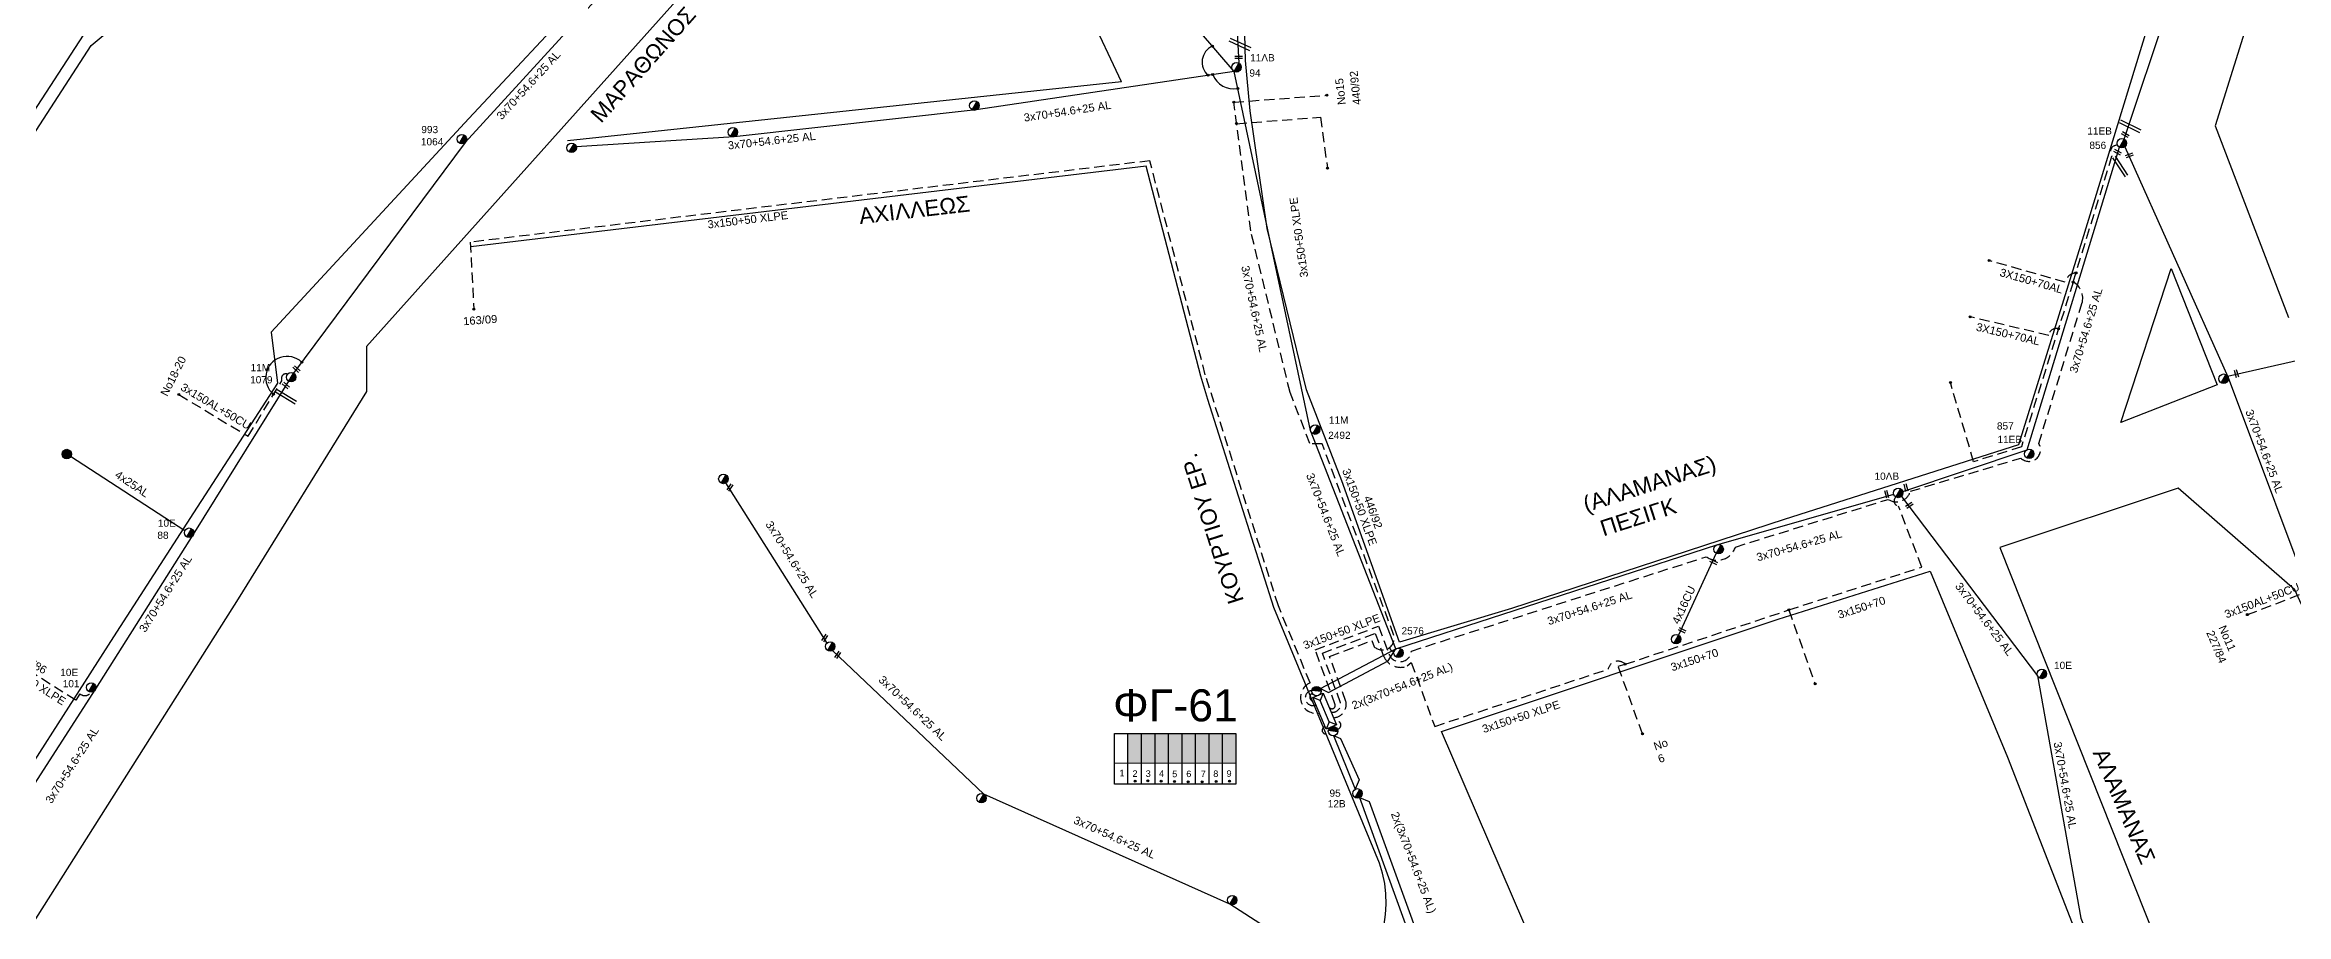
# Model space of a CAD drawing. Header units: millimetres. Extents: x -2590 to -1162, y 240 to 778.
# Drawn here: x -2170.9 to -1890.8, y 442 to 550.8 of the extents above; entities that cross this region are included whole.
import ezdxf
from ezdxf.enums import TextEntityAlignment as Align

# ---------------------------------------------------------------- set-up
doc = ezdxf.new("R2010")
doc.units = ezdxf.units.MM
doc.linetypes.add('DASHED', pattern=[19.05, 12.7, -6.35])
for name, color, linetype in [('3x150+50 XLPE', 7, 'SYN_LINE'), ('3x150+70', 7, 'Continuous'), ('3X150+70AL', 7, 'Continuous'), ('3x150AL+50CU', 7, 'Continuous'), ('4x16CU', 7, 'Continuous'), ('4x25', 7, 'Continuous'), ('4x50 + 13_5', 7, 'SYN_LINE'), ('Pillar OTE', 7, 'Continuous'), ('TEXT ΚΑΛΩΔΙΩΝ', 7, 'Continuous'), ('Άγνωστα', 7, 'Continuous'), ('Καλώδια ΧΤ   3x150AL+50CU', 7, 'DASHED'), ('Μηχανική τομή', 7, 'Continuous'), ('Στύλος Ξύλινος', 7, 'Continuous'), ('Στύλος Ξύλινος @ 1', 7, 'Continuous'), ('Στύλος ΦΜ', 7, 'Continuous'), ('Στύλος ΦΜ @ 1', 7, 'Continuous'), ('Συνδέσεις', 7, 'Continuous'), ('Συνεστραμμένα ΧΤ   3x70+54.6+25 AL', 7, 'SYN_LINE'), ('Συνεστραμμένα ΧΤ   4x120+25 AL', 7, 'SYN_LINE'), ('Τομή', 7, 'Continuous'), ('ΥΠΟΒΑΘΡΟ ΔΕΗ', 7, 'Continuous'), ('Υποσταθμός εναέριος 2 στύλων', 7, 'Continuous'), ('Υποσταθμός πόλεως', 7, 'Continuous'), ('Υπόβαθρο ΔΕΗ', 7, 'Continuous')]:
    doc.layers.add(name, color=color, linetype=linetype)
doc.styles.add('arial', font='ARIAL.TTF')
doc.styles.get("Standard").update_dxf_attribs({"font": 'ARIAL.TTF'})
doc.linetypes.add('SYN_LINE', pattern='A,0.5,-0.0001,["/\\/\\/\\/",Standard,S=0.1,R=0,X=0,Y=-0.05],-0.25', length=0.7501)

# ---------------------------------------------------------------- blocks, each defined once
blk = doc.blocks.new('ΥΠΑΡΧΩΝ ΤΣΙΜΕΝΤΕΝΙΟΣ ΣΤΥΛΟΣ')
at = {"layer": 'Στύλος ΦΜ'}
blk.add_hatch(color=256, dxfattribs=at).paths.add_polyline_path([(-1.3, -2.3, 0.574793), (2.6, 0, 0.268822), (1.3, 2.3)])
blk.add_line((-1.3, -2.3), (1.3, 2.3), dxfattribs=at)
blk.add_circle((0, 0), 2.62, dxfattribs=at)
at = {"layer": 'Στύλος ΦΜ', "flags": 4}
for tag, p in [('ΤΥΠΟΣ', (-4.9, 3)), ('ΑΡΙΘΜΟΣ', (-4.7, 8.1))]:
    blk.add_attdef(tag, p, '', height=4, dxfattribs=at)
blk = doc.blocks.new('ΥΠΟΣΤΑΘΜΟΣ ΕΝΑΕΡΙΟΣ ΕΠΙ 2 ΣΤΥΛΩΝ')
at = {"layer": 'Υποσταθμός εναέριος 2 στύλων', "linetype": 'Continuous'}
for points in [[(-12, -2.1, 0.574793), (-8.5, -0.1, 0.268822), (-9.6, 2)], [(9.7, -2.1, 0.574793), (13.2, -0.1, 0.268822), (12, 1.9)]]:
    blk.add_hatch(color=256, dxfattribs=at).paths.add_polyline_path(points)
for p, q in [((-12, -2.1), (-9.6, 2)), ((9.7, -2.1), (12, 1.9))]:
    blk.add_line(p, q, dxfattribs=at)
for centre in [(-10.8, -0.1), (10.8, -0.1)]:
    blk.add_circle(centre, 2.36, dxfattribs=at)
at = {"layer": 'Υποσταθμός πόλεως', "linetype": 'Continuous', "ltscale": 40}
blk.add_lwpolyline([(-8.6, 2.8), (8.6, 2.8), (8.6, -2.8), (-8.6, -2.8)], close=True, dxfattribs=at)
for points in [[(-5.8, 0), (-8.6, 2.8)], [(-8.6, -2.8), (-5.8, 0)], [(-5.8, 0), (5.8, 0)], [(5.8, 0), (8.6, 2.8)], [(8.6, -2.8), (5.8, 0)]]:
    blk.add_lwpolyline(points, dxfattribs=at)
at = {"layer": 'Υποσταθμός εναέριος 2 στύλων', "ltscale": 40, "flags": 1}
for tag, p in [('ΜΕΤΑΣΧΗΜΑΤΙΣΜΟΣ', (14.1, 2.5)), ('ΙΣΧΥΣ', (14.1, -0.3)), ('ΑΡΙΘΜΟΣ', (14.2, -3))]:
    blk.add_attdef(tag, p, '', height=1.8, dxfattribs=at)
blk = doc.blocks.new('ΥΠΑΡΧΩΝ ΞΥΛΙΝΟΣ ΣΤΥΛΟΣ')
at = {"layer": 'Στύλος Ξύλινος'}
h = blk.add_hatch(color=256, dxfattribs=at)
h.paths.add_polyline_path([(-2.6, 0, 0.270008), (-1.3, -2.3), (1.3, 2.3, 0.576266)])
h.paths.add_polyline_path([(-1.3, -2.3, 0.574793), (2.6, 0, 0.268822), (1.3, 2.3)])
blk.add_line((-1.3, -2.3), (1.3, 2.3), dxfattribs=at)
blk.add_circle((0, 0), 2.62, dxfattribs=at)
at = {"layer": 'Στύλος Ξύλινος', "flags": 4}
for tag, p in [('ΑΡΙΘΜΟΣ', (-4.9, 8.6)), ('ΤΥΠΟΣ', (-4.8, 3.4))]:
    blk.add_attdef(tag, p, '', height=4, dxfattribs=at)
blk = doc.blocks.new('_ΣΥΝΔΕΣΗ')
at = {"layer": 'Συνδέσεις', "linetype": 'SYN_LINE', "ltscale": 40}
blk.add_hatch(color=256, dxfattribs=at).paths.add_polyline_path([(0.5, 0, 1), (-0.5, 0, 1)])
at = {"layer": 'Συνδέσεις'}
blk.add_circle((0, 0), 0.5, dxfattribs=at)
blk = doc.blocks.new('ΤΟΜΗ')
at = {"layer": 'Τομή', "ltscale": 40}
for p, q in [((0, -1.9), (-11.4, -1.9)), ((0, -3.4), (-11.4, -3.4))]:
    blk.add_line(p, q, dxfattribs=at)
blk = doc.blocks.new('ΜΗΧΑΝΙΚΗ ΤΟΜΗ')
at = {"layer": 'Μηχανική τομή', "ltscale": 40}
for p, q in [((0, 0.8), (-3.8, 0.8)), ((0, -0.3), (-3.8, -0.3))]:
    blk.add_line(p, q, dxfattribs=at)

msp = doc.modelspace()

# ---------------------------------------------------------------- hatches: boundary and pattern name
at = {"layer": 'Καλώδια ΧΤ   3x150AL+50CU', "linetype": 'DASHED', "lineweight": -3, "ltscale": 0.2}
h = msp.add_hatch(color=6, dxfattribs=at)
h.dxf.hatch_style = 1
h.paths.add_polyline_path([(-2033.87, 464.63), (-2035.59, 464.63), (-2035.59, 460.95), (-2033.87, 460.95)])
h = msp.add_hatch(color=5, dxfattribs=at)
h.dxf.hatch_style = 1
h.paths.add_polyline_path([(-2033.87, 460.95), (-2032.15, 460.95), (-2032.15, 464.63), (-2033.87, 464.63)])
h = msp.add_hatch(color=1, dxfattribs=at)
h.dxf.hatch_style = 1
h.paths.add_polyline_path([(-2030.5, 464.63), (-2032.15, 464.63), (-2032.15, 460.95), (-2030.5, 460.95)])
h = msp.add_hatch(color=27, dxfattribs=at)
h.dxf.hatch_style = 1
h.paths.add_polyline_path([(-2030.5, 460.95), (-2028.81, 460.95), (-2028.81, 464.63), (-2030.5, 464.63)])
h = msp.add_hatch(color=85, dxfattribs=at)
h.dxf.hatch_style = 1
h.paths.add_polyline_path([(-2028.81, 460.95), (-2027.11, 460.95), (-2027.11, 464.63), (-2028.81, 464.63)])
h = msp.add_hatch(color=2, dxfattribs=at)
h.dxf.hatch_style = 1
h.paths.add_polyline_path([(-2027.14, 460.95), (-2025.44, 460.95), (-2025.44, 464.63), (-2027.14, 464.63)])
h = msp.add_hatch(color=62, dxfattribs=at)
h.dxf.hatch_style = 1
h.paths.add_polyline_path([(-2025.47, 460.95), (-2023.77, 460.95), (-2023.77, 464.64), (-2025.47, 464.64)])
h = msp.add_hatch(color=30, dxfattribs=at)
h.dxf.hatch_style = 1
h.paths.add_polyline_path([(-2023.81, 460.95), (-2022.11, 460.95), (-2022.11, 464.64), (-2023.81, 464.64)])

# ---------------------------------------------------------------- linework, layer by layer
at = {"layer": '3x150+50 XLPE', "color": 1, "linetype": 'DASHED', "lineweight": -3, "ltscale": 0.1}
for points in [[(-2022.34, 543.59), (-2010.72, 544.46)], [(-2021.99, 540.9), (-2011.51, 541.72), (-2010.63, 535.32)]]:
    msp.add_lwpolyline(points, dxfattribs=at)
msp.add_lwpolyline([(-2009.89, 466.61, 0.465554), (-2008.32, 468.66), (-2010.37, 474.27), (-2005.07, 476.25), (-2004.79, 475.49, 0.745939), (-2002.33, 476.9), (-2011.28, 500.85), (-2012.82, 500.89), (-2015.31, 507.3), (-2020.22, 527.5), (-2022.34, 543.59)], format="xyb", dxfattribs=at)
at = {"layer": '3x150+50 XLPE', "color": 85, "linetype": 'DASHED', "lineweight": -3, "ltscale": 0.1}
msp.add_lwpolyline([(-2010.44, 467.94, 0.834182), (-2009.66, 468.23), (-2012.17, 475.1), (-2004.24, 478.05), (-2002.95, 474.56, 0.803524), (-2000.14, 474.95), (-1963.28, 486.75, 0.510938), (-1959.65, 487.96), (-1940.55, 493.92, 0.50971), (-1937.78, 494.93), (-1923.97, 499.08, 0.890798), (-1921.74, 500.9), (-1916.33, 518.42, 0.358191), (-1917.43, 521.1), (-1912.58, 536.85, -0.673223), (-1911.89, 538.2, -2.560758)], format="xyb", dxfattribs=at)
at = {"layer": '3x150+50 XLPE', "color": 30, "linetype": 'DASHED', "lineweight": -3, "ltscale": 0.1}
msp.add_lwpolyline([(-2011.65, 467.18, -0.888303), (-2012.8, 470.98), (-2016.77, 480.59), (-2025.9, 509.51), (-2032.84, 536.26), (-2117.78, 526.08), (-2117.32, 517.68)], format="xyb", dxfattribs=at)
at = {"layer": '3x150+50 XLPE', "color": 27, "linetype": 'DASHED', "lineweight": -3, "ltscale": 0.1}
msp.add_lwpolyline([(-2010.19, 467.33, 0.540495), (-2009, 468.47), (-2011.27, 474.68), (-2004.66, 477.15), (-2003.61, 474.32, 0.41504), (-2000.66, 473.08), (-2000.16, 473.5), (-1997.23, 465.53), (-1975.55, 472.67, -0.612076), (-1973.44, 473.3)], format="xyb", dxfattribs=at)
at = {"layer": '3x150+50 XLPE', "color": 206, "linetype": 'DASHED', "lineweight": -3, "ltscale": 0.1}
msp.add_lwpolyline([(-2176.2, 474.59), (-2167.04, 468.82), (-2166.55, 469.59, 0.45686), (-2165.17, 469.81, -2.853777)], format="xyb", dxfattribs=at)
at = {"layer": '3x150+50 XLPE', "color": 1, "linetype": 'DASHED', "lineweight": -3, "ltscale": 0.1}
msp.add_arc((-2002.35, 475.45), 0.518, 182.5396, 273.4131, dxfattribs=at)
at = {"layer": '3x150+70', "color": 27, "linetype": 'DASHED', "lineweight": -3, "ltscale": 0.1}
msp.add_lwpolyline([(-1971.26, 464.58), (-1974.31, 473.07), (-1973.44, 473.3), (-1952.97, 480.09), (-1936.33, 485.45), (-1939.27, 493.07, -0.628877), (-1939.59, 494.21, -2.549433)], format="xyb", dxfattribs=at)
msp.add_lwpolyline([(-1952.97, 480.09), (-1949.69, 470.84)], dxfattribs=at)
at = {"layer": '3X150+70AL', "color": 85, "linetype": 'DASHED', "lineweight": -3, "ltscale": 0.1}
msp.add_lwpolyline([(-1917.43, 521.1), (-1923.9, 500.5), (-1929.87, 498.61), (-1932.77, 508.52)], dxfattribs=at)
for points in [[(-1917.09, 522.23, 0.353259), (-1918.41, 521.07), (-1927.94, 523.79)], [(-1919.27, 515.25, 0.480234), (-1920.48, 514.41), (-1930.3, 516.74)]]:
    msp.add_lwpolyline(points, format="xyb", dxfattribs=at)
at = {"layer": '3x150AL+50CU', "color": 133, "linetype": 'DASHED', "lineweight": -3, "ltscale": 0.1}
msp.add_lwpolyline([(-2154.21, 507.03), (-2145.54, 501.81), (-2141.3, 508.81, -0.722309), (-2140.62, 509.57, -2.301048)], format="xyb", dxfattribs=at)
at = {"layer": '3x150AL+50CU', "color": 85, "linetype": 'DASHED', "lineweight": -3, "ltscale": 0.1}
msp.add_lwpolyline([(-1895.66, 479.5), (-1888.9, 482.1), (-1887.31, 478.44, 0.861199), (-1886.69, 477.39, -13.467938)], format="xyb", dxfattribs=at)
at = {"layer": '4x16CU', "color": 5, "linetype": 'SYN_LINE', "lineweight": -3, "ltscale": 10}
msp.add_lwpolyline([(-1962.03, 487.17), (-1966.77, 476.93)], dxfattribs=at)
at = {"layer": '4x25', "color": 173, "linetype": 'Continuous', "lineweight": -3, "ltscale": 0.1}
msp.add_lwpolyline([(-2153.45, 490), (-2167.72, 499.27)], dxfattribs=at)
at = {"layer": '4x50 + 13_5', "color": 151, "linetype": 'Continuous', "lineweight": -3, "ltscale": 0.1}
msp.add_lwpolyline([(-2186.79, 518.14), (-2175.98, 536.74), (-2165.58, 552.81), (-2145.38, 568.17)], dxfattribs=at)
at = {"layer": 'Pillar OTE', "lineweight": -3, "ltscale": 40}
for points in [[(-2037.25, 458.31), (-2037.25, 464.63), (-2022.09, 464.63), (-2022.09, 458.3), (-2037.25, 458.31)], [(-2035.59, 458.31), (-2035.59, 464.63)], [(-2033.87, 458.31), (-2033.87, 464.63)], [(-2032.15, 458.31), (-2032.15, 464.63)], [(-2030.5, 458.31), (-2030.5, 464.63)], [(-2028.81, 458.31), (-2028.81, 464.63)], [(-2027.11, 458.3), (-2027.11, 464.63)], [(-2025.44, 458.3), (-2025.44, 464.63)], [(-2023.75, 458.3), (-2023.75, 464.63)], [(-2037.25, 460.96), (-2022.09, 460.94)]]:
    msp.add_lwpolyline(points, dxfattribs=at)
at = {"layer": 'Συνεστραμμένα ΧΤ   3x70+54.6+25 AL', "color": 27, "linetype": 'SYN_LINE', "lineweight": -3, "ltscale": 10}
for points in [[(-1911.06, 538.97), (-1905.59, 555.29), (-1899.22, 576.82), (-1893.76, 598.47)], [(-1938.89, 494.29), (-1921.88, 471.86), (-1916.47, 441.53), (-1905.74, 414.32)]]:
    msp.add_lwpolyline(points, dxfattribs=at)
at = {"layer": 'Συνεστραμμένα ΧΤ   3x70+54.6+25 AL', "color": 133, "linetype": 'SYN_LINE', "lineweight": -3, "ltscale": 10}
msp.add_lwpolyline([(-2069.23, 593.85), (-2069.23, 593.85), (-2095, 564.18), (-2118.41, 538.54), (-2139.87, 509.71)], dxfattribs=at)
at = {"layer": 'Συνεστραμμένα ΧΤ   3x70+54.6+25 AL', "color": 2, "linetype": 'SYN_LINE', "lineweight": -3, "ltscale": 10}
for points in [[(-2002.08, 475.23), (-2012.74, 502.53), (-2022.3, 547.44), (-2054.55, 542.62), (-2084.79, 539.27), (-2104.52, 538.01)], [(-2011.51, 470.26), (-2010.5, 469.78), (-2003.05, 473.71), (-2002.08, 475.23)]]:
    msp.add_lwpolyline(points, dxfattribs=at)
at = {"layer": 'Συνεστραμμένα ΧΤ   3x70+54.6+25 AL', "color": 5, "linetype": 'SYN_LINE', "lineweight": -3, "ltscale": 10}
for points in [[(-1938.74, 494.91), (-1923.19, 500.12), (-1911.65, 537.95)], [(-2011.51, 470.26), (-2002.08, 475.23), (-1961.97, 488.23), (-1939.86, 494.56)]]:
    msp.add_lwpolyline(points, dxfattribs=at)
at = {"layer": 'Συνεστραμμένα ΧΤ   3x70+54.6+25 AL', "color": 85, "linetype": 'SYN_LINE', "lineweight": -3, "ltscale": 10}
for points in [[(-1910.97, 538.01), (-1898.04, 509.14), (-1886.33, 477.89)], [(-1898.13, 509.34), (-1872.99, 515.04)]]:
    msp.add_lwpolyline(points, dxfattribs=at)
at = {"layer": 'Συνεστραμμένα ΧΤ   3x70+54.6+25 AL', "color": 173, "linetype": 'SYN_LINE', "lineweight": -3, "ltscale": 10}
msp.add_lwpolyline([(-2218.73, 454.57), (-2199.07, 445.56), (-2178.7, 430.46), (-2178, 449.41), (-2164.58, 470.22), (-2152.4, 489.48), (-2140.45, 508.69)], dxfattribs=at)
at = {"layer": 'Συνεστραμμένα ΧΤ   3x70+54.6+25 AL', "color": 6, "linetype": 'SYN_LINE', "lineweight": -3, "ltscale": 10}
for points in [[(-2073.18, 475.95), (-2085.81, 495.99)], [(-1995.36, 425.58), (-2022.83, 443.29), (-2053.58, 457.06), (-2072.51, 475)], [(-2006.63, 456.62), (-1995.36, 425.58)]]:
    msp.add_lwpolyline(points, dxfattribs=at)
at = {"layer": 'Συνεστραμμένα ΧΤ   3x70+54.6+25 AL', "color": 6, "linetype": 'SYN_LINE', "lineweight": -3, "ltscale": 8}
msp.add_lwpolyline([(-2009.87, 464.37), (-2007.16, 457.67)], dxfattribs=at)
at = {"layer": 'Συνεστραμμένα ΧΤ   3x70+54.6+25 AL', "color": 62, "linetype": 'SYN_LINE', "lineweight": -3, "ltscale": 6}
msp.add_lwpolyline([(-2009.87, 464.37), (-2009, 464.02), (-2006.69, 458.86), (-2007.16, 457.67)], dxfattribs=at)
at = {"layer": 'Συνεστραμμένα ΧΤ   3x70+54.6+25 AL', "color": 62, "linetype": 'SYN_LINE', "lineweight": -3, "ltscale": 10}
msp.add_lwpolyline([(-2006.63, 456.62), (-2005.42, 456.15), (-1994.71, 426.68), (-1995.36, 425.58)], dxfattribs=at)
at = {"layer": 'Συνεστραμμένα ΧΤ   3x70+54.6+25 AL', "color": 5, "linetype": 'DASHED', "lineweight": -3, "ltscale": 0.1}
msp.add_arc((-2012.46, 469.08), 0.948, 97.3471, 294.2489, dxfattribs=at)
at = {"layer": 'Συνεστραμμένα ΧΤ   3x70+54.6+25 AL', "color": 2, "linetype": 'DASHED', "lineweight": -3, "ltscale": 0.1}
msp.add_arc((-2012.3, 469.19), 0.54, 114.2987, 274.5291, dxfattribs=at)
at = {"layer": 'Συνεστραμμένα ΧΤ   3x70+54.6+25 AL', "color": 6, "linetype": 'DASHED', "lineweight": -3, "ltscale": 0.1}
msp.add_arc((-2010.83, 465.04), 0.468, 104.536, 317.1945, dxfattribs=at)
at = {"layer": 'Συνεστραμμένα ΧΤ   3x70+54.6+25 AL', "color": 62, "linetype": 'DASHED', "lineweight": -3, "ltscale": 0.1}
msp.add_arc((-2009.47, 465.69), 0.515, 277.8297, 115.9069, dxfattribs=at)
at = {"layer": 'Συνεστραμμένα ΧΤ   4x120+25 AL', "color": 173, "linetype": 'SYN_LINE', "lineweight": -3, "ltscale": 10}
msp.add_lwpolyline([(-2035.27, 643.33), (-2035.23, 607.27), (-2035.25, 586.86), (-2023.01, 572.39), (-2021.72, 548.47)], dxfattribs=at)
at = {"layer": 'Συνεστραμμένα ΧΤ   4x120+25 AL', "color": 2, "linetype": 'SYN_LINE', "lineweight": -3, "ltscale": 10}
msp.add_lwpolyline([(-2022.3, 547.44), (-2044.98, 573.84), (-2055.92, 582.31), (-2068.51, 593.96)], dxfattribs=at)
at = {"layer": 'ΥΠΟΒΑΘΡΟ ΔΕΗ', "lineweight": -3}
for points in [[(-2001.63, 476.07), (-2008.84, 496.23), (-2013.27, 507.62), (-2018.18, 527.81), (-2020.3, 542.49), (-2020.86, 548.81), (-2021.12, 558.8), (-2021.41, 567.54), (-2021.41, 574.33), (-2021.07, 586.91), (-2020.59, 608.34), (-2020.19, 629.53), (-2008.29, 633.38), (-1977.76, 621.26), (-1960.14, 614.27), (-1924.46, 600.14), (-1897.03, 589.36), (-1905.25, 562.45), (-1916.31, 526.32), (-1924.26, 500.73), (-1953.54, 491.39), (-1987.65, 480.25), (-2001.63, 476.07)], [(-2222.99, 458.02), (-2209.7, 480.03), (-2191.87, 508.2), (-2177.57, 531.54), (-2165.16, 550.69), (-2134.4, 576.36), (-2116.68, 591.08), (-2099.75, 605.15), (-2077.57, 586.93), (-2102.91, 557.68), (-2117.97, 541.53), (-2142.64, 514.82), (-2141.87, 508.44), (-2152.38, 492.25), (-2162.36, 476.74), (-2178.63, 451.37), (-2185.26, 440.88), (-2200.03, 447.68), (-2222.99, 458.02)], [(-1861.94, 574.82), (-1885.85, 584.86), (-1899.68, 540.62), (-1890.51, 516.66)], [(-2036.38, 546.14), (-2040.43, 554.72), (-2070.57, 579.88), (-2091.75, 556.66), (-2130.74, 513.03), (-2130.74, 507.42), (-2146.8, 481.47), (-2173.42, 439.41), (-2175.17, 436.21), (-2176.21, 431.7), (-2176.51, 429.68), (-2176.51, 426.75), (-2176.51, 424.97), (-2176.28, 422.53), (-2175.68, 419.77), (-2172.03, 401.48), (-2163.94, 360.46)], [(-2036.38, 546.14), (-2105.6, 538.77)], [(-2004.13, 448.43), (-2017.33, 480.38), (-2025.58, 506.39), (-2026.48, 509.34), (-2033.29, 535.6), (-2117.71, 525.48)], [(-1905.17, 522.8), (-1899.44, 508.26), (-1911.46, 503.53), (-1905.17, 522.8)], [(-1904.3, 495.33), (-1926.6, 487.88), (-1898.6, 417.46), (-1866.7, 429.06), (-1872.95, 444.32), (-1880.49, 462.32), (-1889.71, 482.61), (-1904.3, 495.33)], [(-1965.87, 393.26), (-1981.58, 430.51), (-1996.36, 464.89), (-1954.31, 478.92), (-1935.29, 484.93), (-1925.65, 461.67), (-1916.01, 436.97), (-1906.95, 414.5), (-1922.22, 409.03), (-1965.87, 393.26)]]:
    msp.add_lwpolyline(points, dxfattribs=at)
at = {"layer": 'ΥΠΟΒΑΘΡΟ ΔΕΗ', "lineweight": -3, "ltscale": 0.1}
for centre, radius, start, end in [((-2024.13, 548.61), 2.17, 114.0392, 229.5557), ((-2022.37, 548.06), 2.8, 201.4055, 280.7665), ((-2140.67, 509.13), 2.67, 46.9537, 230.7633)]:
    msp.add_arc(centre, radius, start, end, dxfattribs=at)
at = {"layer": 'ΥΠΟΒΑΘΡΟ ΔΕΗ', "lineweight": -3}
msp.add_arc((-2017.8, 443.57), 14.51, 297.9907, 19.5704, dxfattribs=at)

# ---------------------------------------------------------------- block references
at = {"layer": 'Μηχανική τομή', "lineweight": -3}
for p, xscale, yscale, zscale, rotation in [((-2022.22, 549.29), 0.2499999999999676, 0.2499999999999676, 0.2499999999999676, 179.118191132262), ((-1910.53, 539.22), 0.2499999999999676, 0.2499999999999676, 0.2499999999999676, 330.3587023048501), ((-1911.49, 537.03), 0.2499999999999677, 0.2499999999999677, 0.2499999999999677, 330.3587023048501), ((-1909.95, 537.03), 0.2499999999999677, 0.2499999999999677, 0.2499999999999677, 20.55585410296021), ((-2139.81, 510.58), 0.2499999999999677, 0.2499999999999677, 0.2499999999999677, 138.1605424804847), ((-1897.12, 510.14), 0.2499999999999677, 0.2499999999999677, 0.2499999999999677, 106.3339603045117), ((-2141.13, 508.51), 0.2499999999999677, 0.2499999999999677, 0.2499999999999677, 138.1605424804847), ((-2085.02, 495.77), 0.2499999999999677, 0.2499999999999677, 0.2499999999999677, 55.99852445851417), ((-1938.42, 495.87), 0.2499999999999677, 0.2499999999999677, 0.2499999999999677, 104.7890534310645), ((-1940.83, 495.06), 0.2499999999999677, 0.2499999999999677, 0.2499999999999677, 104.7890534310645), ((-1937.47, 493.37), 0.2499999999999677, 0.2499999999999677, 0.2499999999999677, 33.03692709492172), ((-1962.78, 486.36), 0.2499999999999676, 0.2499999999999676, 0.2499999999999676, 154.151119836429), ((-2073.17, 476.95), 0.2499999999999677, 0.2499999999999677, 0.2499999999999677, 55.99852445851417), ((-1966.72, 477.84), 0.2499999999999676, 0.2499999999999676, 0.2499999999999676, 154.151119836429), ((-2071.54, 474.83), 0.2499999999999677, 0.2499999999999677, 0.2499999999999677, 55.99852445851417)]:
    msp.add_blockref('ΜΗΧΑΝΙΚΗ ΤΟΜΗ', p, dxfattribs=dict(at, xscale=xscale, yscale=yscale, zscale=zscale, rotation=rotation))
at = {"layer": 'Στύλος Ξύλινος @ 1', "lineweight": -3, "ltscale": 40, "xscale": 0.2250000000000227, "yscale": 0.2250000000000227, "zscale": 0.2250000000000227}
msp.add_blockref('ΥΠΑΡΧΩΝ ΞΥΛΙΝΟΣ ΣΤΥΛΟΣ', (-2168.21, 499.59), dxfattribs=at)
at = {"layer": 'Στύλος ΦΜ @ 1', "lineweight": -3, "ltscale": 40}
ref = msp.add_blockref('ΥΠΑΡΧΩΝ ΤΣΙΜΕΝΤΕΝΙΟΣ ΣΤΥΛΟΣ', (-2022.01, 547.95), dxfattribs=dict(at, xscale=0.2249999999999943, yscale=0.2249999999999943, zscale=0.2249999999999943))
ref.add_attrib('ΤΥΠΟΣ', '11ΛB', dxfattribs={"layer": 'Στύλος ΦΜ', "height": 0.9, "flags": 4}).set_placement((-2020.3, 548.43), align=Align.BOTTOM_LEFT)
ref.add_attrib('ΑΡΙΘΜΟΣ', '94', (-2020.39, 546.79), dxfattribs={"layer": 'Στύλος ΦΜ', "height": 0.9, "flags": 4})
at = {"layer": 'Στύλος ΦΜ @ 1', "lineweight": -3, "ltscale": 40, "xscale": 0.2249999999999943, "yscale": 0.2249999999999943, "zscale": 0.2249999999999943}
for p in [(-2054.77, 543.16), (-2105.1, 537.88), (-2084.95, 539.83), (-1898.62, 509.01), (-2086.14, 496.47), (-1961.74, 487.68), (-1967.06, 476.42), (-2072.78, 475.52), (-2053.88, 456.55), (-2022.54, 443.8)]:
    msp.add_blockref('ΥΠΑΡΧΩΝ ΤΣΙΜΕΝΤΕΝΙΟΣ ΣΤΥΛΟΣ', p, dxfattribs=at)
at = {"layer": 'Στύλος ΦΜ @ 1', "lineweight": -3, "ltscale": 40}
ref = msp.add_blockref('ΥΠΑΡΧΩΝ ΤΣΙΜΕΝΤΕΝΙΟΣ ΣΤΥΛΟΣ', (-2118.81, 538.97), dxfattribs=dict(at, xscale=0.2249999999999943, yscale=0.2249999999999943, zscale=0.2249999999999943))
ref.add_attrib('ΤΥΠΟΣ', '993', dxfattribs={"layer": 'Στύλος ΦΜ', "height": 0.9, "flags": 4}).set_placement((-2123.89, 539.45), align=Align.BOTTOM_LEFT)
ref.add_attrib('ΑΡΙΘΜΟΣ', '1064', (-2123.94, 538.2), dxfattribs={"layer": 'Στύλος ΦΜ', "height": 0.9, "flags": 4})
ref = msp.add_blockref('ΥΠΑΡΧΩΝ ΤΣΙΜΕΝΤΕΝΙΟΣ ΣΤΥΛΟΣ', (-1911.36, 538.46), dxfattribs=dict(at, xscale=0.2249999999999943, yscale=0.2249999999999943, zscale=0.2249999999999943))
ref.add_attrib('ΤΥΠΟΣ', '11EB', dxfattribs={"layer": 'Στύλος ΦΜ', "height": 0.9, "flags": 4}).set_placement((-1915.66, 539.27), align=Align.BOTTOM_LEFT)
ref.add_attrib('ΑΡΙΘΜΟΣ', '856', (-1915.4, 537.75), dxfattribs={"layer": 'Στύλος ΦΜ', "height": 0.9, "flags": 4})
ref = msp.add_blockref('ΥΠΑΡΧΩΝ ΤΣΙΜΕΝΤΕΝΙΟΣ ΣΤΥΛΟΣ', (-2140.16, 509.2), dxfattribs=dict(at, xscale=0.2249999999999943, yscale=0.2249999999999943, zscale=0.2249999999999943))
ref.add_attrib('ΤΥΠΟΣ', '11M', dxfattribs={"layer": 'Στύλος ΦΜ', "height": 0.9, "flags": 4}).set_placement((-2145.23, 509.68), align=Align.BOTTOM_LEFT)
ref.add_attrib('ΑΡΙΘΜΟΣ', '1079', (-2145.29, 508.43), dxfattribs={"layer": 'Στύλος ΦΜ', "height": 0.9, "flags": 4})
ref = msp.add_blockref('ΥΠΑΡΧΩΝ ΤΣΙΜΕΝΤΕΝΙΟΣ ΣΤΥΛΟΣ', (-2012.16, 502.64), dxfattribs=dict(at, xscale=0.2249999999999943, yscale=0.2249999999999943, zscale=0.2249999999999943))
ref.add_attrib('ΤΥΠΟΣ', '11M', dxfattribs={"layer": 'Στύλος ΦΜ', "height": 0.9, "flags": 4}).set_placement((-2010.46, 503.12), align=Align.BOTTOM_LEFT)
ref.add_attrib('ΑΡΙΘΜΟΣ', '2492', (-2010.54, 501.48), dxfattribs={"layer": 'Στύλος ΦΜ', "height": 0.9, "flags": 4})
ref = msp.add_blockref('ΥΠΑΡΧΩΝ ΤΣΙΜΕΝΤΕΝΙΟΣ ΣΤΥΛΟΣ', (-1922.92, 499.6), dxfattribs=dict(at, xscale=0.2249999999999943, yscale=0.2249999999999943, zscale=0.2249999999999943))
ref.add_attrib('ΤΥΠΟΣ', '11EB', dxfattribs={"layer": 'Στύλος ΦΜ', "height": 0.9, "flags": 4}).set_placement((-1926.89, 500.7), align=Align.BOTTOM_LEFT)
ref.add_attrib('ΑΡΙΘΜΟΣ', '857', (-1926.96, 502.65), dxfattribs={"layer": 'Στύλος ΦΜ', "height": 0.9, "flags": 4})
ref = msp.add_blockref('ΥΠΑΡΧΩΝ ΤΣΙΜΕΝΤΕΝΙΟΣ ΣΤΥΛΟΣ', (-1939.3, 494.72), dxfattribs=dict(at, xscale=0.2249999999999943, yscale=0.2249999999999943, zscale=0.2249999999999943))
ref.add_attrib('ΤΥΠΟΣ', '10ΛΒ', dxfattribs={"layer": 'Στύλος ΦΜ', "height": 0.9, "flags": 4}).set_placement((-1942.26, 496.1), align=Align.BOTTOM_LEFT)
ref = msp.add_blockref('ΥΠΑΡΧΩΝ ΤΣΙΜΕΝΤΕΝΙΟΣ ΣΤΥΛΟΣ', (-2152.92, 489.75), dxfattribs=dict(at, xscale=0.2249999999999943, yscale=0.2249999999999943, zscale=0.2249999999999943))
ref.add_attrib('ΤΥΠΟΣ', '10E', dxfattribs={"layer": 'Στύλος ΦΜ', "height": 0.9, "flags": 4}).set_placement((-2156.82, 490.23), align=Align.BOTTOM_LEFT)
ref.add_attrib('ΑΡΙΘΜΟΣ', '88', (-2156.88, 488.98), dxfattribs={"layer": 'Στύλος ΦΜ', "height": 0.9, "flags": 4})
ref = msp.add_blockref('ΥΠΑΡΧΩΝ ΤΣΙΜΕΝΤΕΝΙΟΣ ΣΤΥΛΟΣ', (-2001.77, 474.73), dxfattribs=dict(at, xscale=0.2249999999999943, yscale=0.2249999999999943, zscale=0.2249999999999943))
ref.add_attrib('ΑΡΙΘΜΟΣ', '2576', (-2001.38, 477.02), dxfattribs={"layer": 'Στύλος ΦΜ', "height": 0.9, "flags": 4})
ref = msp.add_blockref('ΥΠΑΡΧΩΝ ΤΣΙΜΕΝΤΕΝΙΟΣ ΣΤΥΛΟΣ', (-1921.34, 472.08), dxfattribs=dict(at, xscale=0.2249999999999943, yscale=0.2249999999999943, zscale=0.2249999999999943))
ref.add_attrib('ΤΥΠΟΣ', '10E', dxfattribs={"layer": 'Στύλος ΦΜ', "height": 0.9, "flags": 4}).set_placement((-1919.82, 472.44), align=Align.BOTTOM_LEFT)
ref = msp.add_blockref('ΥΠΑΡΧΩΝ ΤΣΙΜΕΝΤΕΝΙΟΣ ΣΤΥΛΟΣ', (-2165.14, 470.4), dxfattribs=dict(at, xscale=0.2249999999999943, yscale=0.2249999999999943, zscale=0.2249999999999943))
ref.add_attrib('ΤΥΠΟΣ', '10E', dxfattribs={"layer": 'Στύλος ΦΜ', "height": 0.9, "flags": 4}).set_placement((-2169.02, 471.56), align=Align.BOTTOM_LEFT)
ref.add_attrib('ΑΡΙΘΜΟΣ', '101', (-2168.71, 470.42), dxfattribs={"layer": 'Στύλος ΦΜ', "height": 0.9, "flags": 4})
ref = msp.add_blockref('ΥΠΑΡΧΩΝ ΤΣΙΜΕΝΤΕΝΙΟΣ ΣΤΥΛΟΣ', (-2006.89, 457.15), dxfattribs=dict(at, xscale=0.2249999999999943, yscale=0.2249999999999943, zscale=0.2249999999999943))
ref.add_attrib('ΤΥΠΟΣ', '12B', dxfattribs={"layer": 'Στύλος ΦΜ', "height": 0.9, "flags": 4}).set_placement((-2010.6, 455.14), align=Align.BOTTOM_LEFT)
ref.add_attrib('ΑΡΙΘΜΟΣ', '95', (-2010.38, 456.73), dxfattribs={"layer": 'Στύλος ΦΜ', "height": 0.9, "flags": 4})
at = {"layer": 'Συνδέσεις', "lineweight": -3, "xscale": 0.25, "yscale": 0.25, "zscale": 0.25}
for p in [(-2025.01, 550.6), (-2025.54, 546.96), (-2024.98, 547.04), (-2022.34, 543.59), (-2021.85, 545.31), (-2010.72, 544.46), (-2021.99, 540.91), (-2010.63, 535.33), (-1927.94, 523.79), (-1917.43, 521.1), (-1917.08, 522.23), (-2117.32, 517.69), (-1930.3, 516.74), (-1919.27, 515.26), (-2138.84, 511.09), (-2154.21, 507.03), (-2142.36, 507.07), (-1932.77, 508.52), (-1952.97, 480.09), (-1895.66, 479.5), (-1973.44, 473.31), (-1949.69, 470.84), (-1971.26, 464.58), (-2034.66, 458.69), (-2033.08, 458.73), (-2031.42, 458.67), (-2029.74, 458.63), (-2028.04, 458.6), (-2026.3, 458.59), (-2024.55, 458.65), (-2022.88, 458.69)]:
    msp.add_blockref('_ΣΥΝΔΕΣΗ', p, dxfattribs=at)
at = {"layer": 'Τομή', "lineweight": -3}
for p, xscale, yscale, zscale, rotation in [((-2019.96, 550.8), 0.2499999999999996, 0.2499999999999996, 0.2499999999999996, 335.1088232658267), ((-1908.7, 540.51), 0.2499999999999996, 0.2499999999999996, 0.2499999999999996, 333.6046756573908), ((-1910.18, 534.73), 0.2499999999999996, 0.2499999999999996, 0.2499999999999996, 303.2380419385903), ((-2142.36, 506.95), 0.2499999999999997, 0.2499999999999997, 0.2499999999999997, 148.908142432124)]:
    msp.add_blockref('ΤΟΜΗ', p, dxfattribs=dict(at, xscale=xscale, yscale=yscale, zscale=zscale, rotation=rotation))
at = {"layer": 'Υποσταθμός εναέριος 2 στύλων', "lineweight": -3, "xscale": 0.2499999999999999, "yscale": 0.2499999999999999, "zscale": 0.4999999999999997, "rotation": 112.4491973890785}
msp.add_blockref('ΥΠΟΣΤΑΘΜΟΣ ΕΝΑΕΡΙΟΣ ΕΠΙ 2 ΣΤΥΛΩΝ', (-2010.99, 467.43), dxfattribs=at)

# ---------------------------------------------------------------- texts
at = {"lineweight": -3, "ltscale": 30, "char_height": 0.817, "width": 5.6286, "attachment_point": 1}
for s, insert in [('1', (-2036.63, 460.1)), ('2', (-2035.01, 460.03)), ('3', (-2033.35, 460.03)), ('4', (-2031.69, 460.03)), ('5', (-2030.04, 459.99)), ('6', (-2028.28, 460)), ('7', (-2026.47, 460)), ('8', (-2024.91, 460.01)), ('9', (-2023.25, 460.03))]:
    msp.add_mtext(s, dxfattribs=dict(at, insert=insert))
at = {"layer": 'TEXT ΚΑΛΩΔΙΩΝ', "linetype": 'Continuous', "lineweight": -3, "ltscale": 0.1}
for s, rotation, p in [('3x70+54.6+25 AL', 47.5954, (-2110.5, 545.72)), ('3x70+54.6+25 AL', 8.5151, (-2043.13, 542.46)), ('3x70+54.6+25 AL', 6.3169, (-2080.09, 538.78)), ('3x150+50 XLPE', 6.8363, (-2083.08, 528.89)), ('3x150+50 XLPE', 97.7358, (-2014.22, 526.69)), ('3x70+54.6+25 AL', 282.0182, (-2019.78, 517.74)), ('3X150+70AL', 344.0826, (-1922.65, 521.24)), ('3x70+54.6+25 AL', 73.0338, (-1915.83, 515.05)), ('3X150+70AL', 346.6932, (-1925.57, 514.59)), ('3x150AL+50CU', 329.2621, (-2149.57, 505.56)), ('3x70+54.6+25 AL', 290.54, (-1893.52, 499.93)), ('4x25AL', 325.969, (-2160.04, 495.85)), ('3x70+54.6+25 AL', 291.3347, (-2010.85, 492)), ('3x150+50 XLPE', 289.9881, (-2006.61, 492.96)), ('3x70+54.6+25 AL', 302.2021, (-2077.56, 486.41)), ('3x70+54.6+25 AL', 15.98, (-1951.68, 488.16)), ('3x70+54.6+25 AL', 57.6781, (-2155.87, 482.12)), ('3x70+54.6+25 AL', 17.9579, (-1977.86, 480.35)), ('4x16CU', 65.1806, (-1966.11, 480.72)), ('3x70+54.6+25 AL', 307.1657, (-1928.52, 478.95)), ('3x150AL+50CU', 21.0882, (-1893.83, 481.27)), ('3x150+50 XLPE', 20.4237, (-2008.87, 477.39)), ('3x150+70', 17.8754, (-1943.88, 480.4)), ('3x150+50 XLPE', 327.7805, (-2172.76, 471.24)), ('2x(3x70+54.6+25 AL)', 21.7784, (-2001.29, 470.59)), ('3x150+70', 18.3337, (-1964.76, 473.85)), ('3x70+54.6+25 AL', 316.5245, (-2062.48, 467.81)), ('3x150+50 XLPE', 18.2366, (-1986.44, 466.74)), ('3x70+54.6+25 AL', 57.1915, (-2167.55, 460.68)), ('3x70+54.6+25 AL', 280.1218, (-1918.42, 458.16)), ('3x70+54.6+25 AL', 335.8899, (-2037.23, 451.65)), ('2x(3x70+54.6+25 AL)', 290.8642, (-1999.86, 448.5))]:
    msp.add_text(s, height=1, rotation=rotation, dxfattribs=at).set_placement(p, align=Align.MIDDLE_CENTER)
at = {"layer": 'Άγνωστα', "color": 7, "lineweight": -3, "char_height": 1, "attachment_point": 1}
for s, gutter_width, insert, rotation in [('No15', 2.31, (-2009.34, 543.21), 95.9241), ('440/92', 2.31, (-2007.43, 543.21), 95.9241), ('163/09', 0, (-2118.7, 516.69), 4.187), ('No18-20', 2.31, (-2156.55, 507.17), 63.1041), ('446/92', 2.31, (-2005.19, 494.5), 290), ('227/84', 0, (-1899.89, 477.64), 293.0328), ('No11', 0, (-1898.36, 478.29), 293.0328), ('401/86', 2.31, (-2174.27, 475.02), 330.0886)]:
    msp.add_mtext_dynamic_manual_height_columns(s, width=1.8, gutter_width=gutter_width, heights=[0.73], dxfattribs=dict(at, insert=insert, rotation=rotation))
at = {"layer": 'Άγνωστα', "color": 7, "lineweight": -3}
note = msp.add_mtext_dynamic_manual_height_columns('No ', width=1.8, gutter_width=0.413, heights=[0.73, 0], dxfattribs=dict(at, insert=(-1972.08, 462.74), char_height=1, attachment_point=1, rotation=18.9448))
for column, words in zip(note.columns.linked_columns, ['6']):
    column.text = words
at = {"layer": 'ΥΠΟΒΑΘΡΟ ΔΕΗ', "lineweight": -3, "ltscale": 40, "char_height": 2, "width": 26.3134, "attachment_point": 1, "style": 'arial'}
for s, insert, rotation in [('ΜΑΡΑΘΩΝΟΣ', (-2102.92, 542.19), 48.5125), ('ΑΧΙΛΛΕΩΣ', (-2069.29, 530.33), 6.5705), ('ΚΟΥΡΤΙΟΥ ΕΡ.', (-2022.97, 480.63), 107.8042), ('(ΑΛΑΜΑΝΑΣ)', (-1978.9, 494.19), 17.8042), ('ΠΕΣΙΓΚ', (-1976.76, 491.18), 17.8042), ('ΑΛΑΜΑΝΑΣ', (-1913.18, 463.02), 293.3576)]:
    msp.add_mtext(s, dxfattribs=dict(at, insert=insert, rotation=rotation))
at = {"layer": 'Υπόβαθρο ΔΕΗ', "lineweight": -3, "insert": (-2037.43, 470.16), "char_height": 4, "width": 84.6573, "attachment_point": 1}
msp.add_mtext('ΦΓ-61', dxfattribs=at)

doc.saveas('drawing.dxf')
